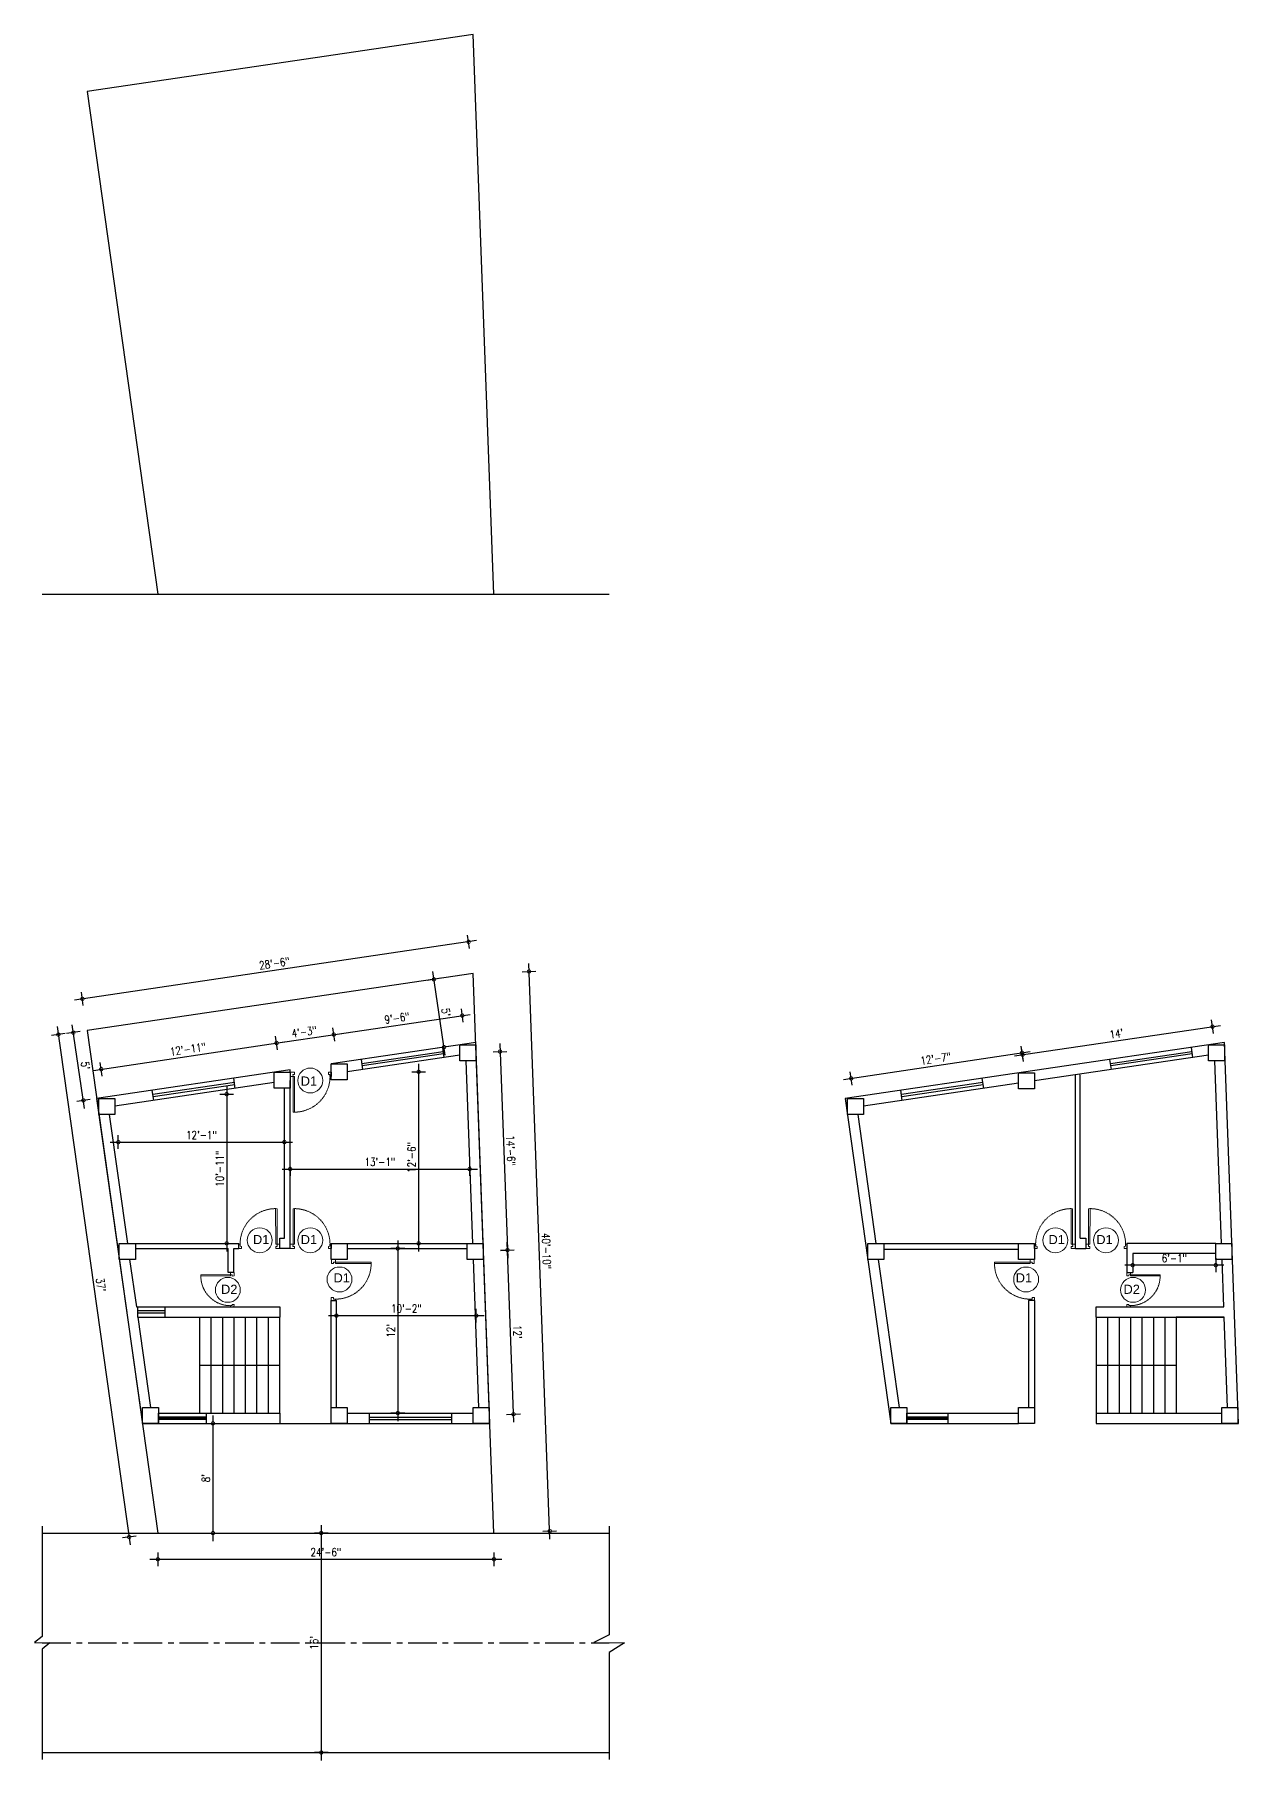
# Model space of a CAD drawing. Header units: inches. Extents: x -5142662 to -4941318, y -3361958 to -3160563.
# Drawn here: x -5016708 to -5015655, y -3262818 to -3261308 of the extents above; entities that cross this region are included whole.
import ezdxf

# ---------------------------------------------------------------- set-up
doc = ezdxf.new("R2010")
doc.units = ezdxf.units.IN
doc.header["$LTSCALE"] = 2
doc.header["$MEASUREMENT"] = 0
doc.header["$PDMODE"] = 34
doc.linetypes.add('CENTER', pattern=[2, 1.25, -0.25, 0.25, -0.25])
doc.linetypes.add('HIDDEN', pattern=[0.375, 0.25, -0.125])
doc.layers.get('0').update_dxf_attribs({"linetype": 'CONTINUOUS'})
doc.layers.get('DEFPOINTS').update_dxf_attribs({"color": 141, "linetype": 'CONTINUOUS'})
for name, color, linetype, lineweight in [('Annotate-Lite.w', 177, 'CONTINUOUS', 9), ('Door-Window.w', 4, 'CONTINUOUS', 15), ('Toilet', 7, 'CONTINUOUS', 25)]:
    doc.layers.add(name, color=color, linetype=linetype, lineweight=lineweight)
doc.styles.add('gaurav', font='arial.ttf')
doc.styles.add('ROMANS', font='Romans.shx', dxfattribs={"width": 0.8})
doc.dimstyles.new('8 SCALE', dxfattribs={"dimscale": 0, "dimtxt": 7, "dimasz": 6, "dimexe": 6, "dimexo": 2, "dimgap": 2, "dimtad": 1, "dimdec": 0, "dimzin": 0, "dimdsep": 46, "dimlunit": 4, "dimtxsty": 'ROMANS', "dimblk": 'DOTSMALL', "dimcen": 0, "dimdle": 7, "dimclrd": 8, "dimclre": 8, "dimclrt": 3, "dimadec": 0, "dimazin": 0, "dimtfac": 1, "dimtdec": 0, "dimtofl": 0, "dimtmove": 2, "dimatfit": 3, "dimfxl": 6, "dimfxlon": 1, "dimtolj": 1, "dimtzin": 0, "dimarcsym": 0})

# ---------------------------------------------------------------- blocks, each defined once
blk = doc.blocks.new('_DOTSMALL')
at = {"color": 0, "linetype": 'ByBlock', "const_width": 0.5}
blk.add_lwpolyline([(-0.0625, 0, 1), (0.0625, 0, 1)], format="xyb", close=True, dxfattribs=at)
blk = doc.blocks.new('*D761')
at = {"color": 8, "lineweight": -2, "ltscale": 0.5, "transparency": 16777216}
for p, q in [((-5016288.6, -3262522), (-5016294.4, -3262364.5)), ((-5016300.1, -3262371.8), (-5016288.1, -3262371.3)), ((-5016294.8, -3262515.3), (-5016282.8, -3262514.8))]:
    blk.add_line(p, q, dxfattribs=at)
at = {"layer": 'DEFPOINTS', "color": 0, "ltscale": 0.5, "transparency": 16777216}
for p in [(-5016322.3, -3262372.6), (-5016294.1, -3262371.5), (-5016317, -3262516.1)]:
    blk.add_point(p, dxfattribs=at)
at = {"color": 8, "lineweight": -2, "ltscale": 0.5, "transparency": 16777216, "xscale": 6, "yscale": 6, "zscale": 6}
for p, rotation in [((-5016294.1, -3262371.5), 92.11435361978204), ((-5016288.8, -3262515.1), 272.114353619782)]:
    blk.add_blockref('_DOTSMALL', p, dxfattribs=dict(at, rotation=rotation))
at = {"color": 3, "ltscale": 0.5, "transparency": 16777216, "insert": (-5016285.3, -3262443.1), "char_height": 7, "attachment_point": 5, "rotation": 272.1144, "style": 'ROMANS'}
blk.add_mtext("\\A1;12'", dxfattribs=at)
blk = doc.blocks.new('*D762')
at = {"color": 8, "lineweight": -2, "ltscale": 0.5, "transparency": 16777216}
for p, q in [((-5016306.6, -3262198.1), (-5016294.6, -3262197.6)), ((-5016300.9, -3262190.8), (-5016293.9, -3262378.5)), ((-5016300.1, -3262371.7), (-5016288.1, -3262371.3))]:
    blk.add_line(p, q, dxfattribs=at)
at = {"layer": 'DEFPOINTS', "color": 0, "ltscale": 0.5, "transparency": 16777216}
for p in [(-5016328.7, -3262198.9), (-5016322.3, -3262372.6), (-5016294.1, -3262371.5)]:
    blk.add_point(p, dxfattribs=at)
at = {"color": 8, "lineweight": -2, "ltscale": 0.5, "transparency": 16777216, "xscale": 6, "yscale": 6, "zscale": 6}
for p, rotation in [((-5016300.6, -3262197.8), 92.13950937191414), ((-5016294.1, -3262371.5), 272.1395093719141)]:
    blk.add_blockref('_DOTSMALL', p, dxfattribs=dict(at, rotation=rotation))
at = {"color": 3, "ltscale": 0.5, "transparency": 16777216, "insert": (-5016291.2, -3262284.4), "char_height": 7, "attachment_point": 5, "rotation": 272.1395, "style": 'ROMANS'}
blk.add_mtext('\\A1;14\'-6"', dxfattribs=at)
blk = doc.blocks.new('*D763')
at = {"color": 8, "lineweight": -2, "ltscale": 0.5, "transparency": 16777216}
for p, q in [((-5016495.2, -3262196.2), (-5016497, -3262184.4)), ((-5016656.3, -3262214.3), (-5016489.1, -3262189.3)), ((-5016648.5, -3262219.2), (-5016650.3, -3262207.3))]:
    blk.add_line(p, q, dxfattribs=at)
at = {"layer": 'DEFPOINTS', "color": 0, "ltscale": 0.5, "transparency": 16777216}
for p in [(-5016496.1, -3262190.3), (-5016491.2, -3262222.9), (-5016644.5, -3262245.8)]:
    blk.add_point(p, dxfattribs=at)
at = {"color": 8, "lineweight": -2, "ltscale": 0.5, "transparency": 16777216, "xscale": 6, "yscale": 6, "zscale": 6}
for p, rotation in [((-5016496.1, -3262190.3), 8.510423086332313), ((-5016649.4, -3262213.2), 188.5104230863323)]:
    blk.add_blockref('_DOTSMALL', p, dxfattribs=dict(at, rotation=rotation))
at = {"color": 3, "ltscale": 0.5, "transparency": 16777216, "insert": (-5016573.6, -3262195.7), "char_height": 7, "attachment_point": 5, "rotation": 8.5104, "style": 'ROMANS'}
blk.add_mtext('\\A1;12\'-11"', dxfattribs=at)
blk = doc.blocks.new('*D764')
at = {"color": 8, "lineweight": -2, "ltscale": 0.5, "transparency": 16777216}
for p, q in [((-5016390, -3262363.1), (-5016390, -3262521.1)), ((-5016384, -3262370.1), (-5016396, -3262370.1)), ((-5016384, -3262514.1), (-5016396, -3262514.1))]:
    blk.add_line(p, q, dxfattribs=at)
at = {"layer": 'DEFPOINTS', "color": 0, "ltscale": 0.5, "transparency": 16777216}
for p in [(-5016381.7, -3262370.1), (-5016390, -3262514.1), (-5016381.7, -3262514.1)]:
    blk.add_point(p, dxfattribs=at)
at = {"color": 8, "lineweight": -2, "ltscale": 0.5, "transparency": 16777216, "xscale": 6, "yscale": 6, "zscale": 6}
for p, rotation in [((-5016390, -3262370.1), 90), ((-5016390, -3262514.1), 270)]:
    blk.add_blockref('_DOTSMALL', p, dxfattribs=dict(at, rotation=rotation))
at = {"color": 3, "ltscale": 0.5, "transparency": 16777216, "insert": (-5016396.1, -3262442.1), "char_height": 7, "attachment_point": 5, "rotation": 90, "style": 'ROMANS'}
blk.add_mtext("\\A1;12'", dxfattribs=at)
blk = doc.blocks.new('*D765')
at = {"color": 8, "lineweight": -2, "ltscale": 0.5, "transparency": 16777216}
for p, q in [((-5016443.7, -3262434.8), (-5016443.7, -3262422.8)), ((-5016321.4, -3262434.8), (-5016321.4, -3262422.8)), ((-5016450.7, -3262428.8), (-5016314.4, -3262428.8))]:
    blk.add_line(p, q, dxfattribs=at)
at = {"layer": 'DEFPOINTS', "color": 0, "ltscale": 0.5, "transparency": 16777216}
for p in [(-5016321.4, -3262428.8), (-5016443.7, -3262444.3), (-5016321.4, -3262444.3)]:
    blk.add_point(p, dxfattribs=at)
at = {"color": 8, "lineweight": -2, "ltscale": 0.5, "transparency": 16777216, "xscale": 6, "yscale": 6, "zscale": 6, "rotation": 180}
blk.add_blockref('_DOTSMALL', (-5016443.7, -3262428.8), dxfattribs=at)
at = {"color": 8, "lineweight": -2, "ltscale": 0.5, "transparency": 16777216, "xscale": 6, "yscale": 6, "zscale": 6}
blk.add_blockref('_DOTSMALL', (-5016321.4, -3262428.8), dxfattribs=at)
at = {"color": 3, "ltscale": 0.5, "transparency": 16777216, "insert": (-5016382.5, -3262422.6), "char_height": 7, "attachment_point": 5, "style": 'ROMANS'}
blk.add_mtext('\\A1;10\'-2"', dxfattribs=at)
blk = doc.blocks.new('*D766')
at = {"color": 8, "lineweight": -2, "ltscale": 0.5, "transparency": 16777216}
for p, q in [((-5016539.7, -3262228), (-5016539.7, -3262372.6)), ((-5016545.7, -3262235), (-5016533.7, -3262235)), ((-5016545.7, -3262365.6), (-5016533.7, -3262365.6))]:
    blk.add_line(p, q, dxfattribs=at)
at = {"layer": 'DEFPOINTS', "color": 0, "ltscale": 0.5, "transparency": 16777216}
for p in [(-5016566, -3262235), (-5016566, -3262365.6), (-5016539.7, -3262365.6)]:
    blk.add_point(p, dxfattribs=at)
at = {"color": 8, "lineweight": -2, "ltscale": 0.5, "transparency": 16777216, "xscale": 6, "yscale": 6, "zscale": 6}
for p, rotation in [((-5016539.7, -3262235), 90), ((-5016539.7, -3262365.6), 270)]:
    blk.add_blockref('_DOTSMALL', p, dxfattribs=dict(at, rotation=rotation))
at = {"color": 3, "ltscale": 0.5, "transparency": 16777216, "insert": (-5016545.8, -3262300.3), "char_height": 7, "attachment_point": 5, "rotation": 90, "style": 'ROMANS'}
blk.add_mtext('\\A1;10\'-11"', dxfattribs=at)
blk = doc.blocks.new('*D767')
at = {"color": 8, "lineweight": -2, "ltscale": 0.5, "transparency": 16777216}
for p, q in [((-5016634.5, -3262283), (-5016634.5, -3262271)), ((-5016489.2, -3262283), (-5016489.2, -3262271)), ((-5016641.5, -3262277), (-5016482.2, -3262277))]:
    blk.add_line(p, q, dxfattribs=at)
at = {"layer": 'DEFPOINTS', "color": 0, "ltscale": 0.5, "transparency": 16777216}
for p in [(-5016489.2, -3262277), (-5016634.5, -3262309.2), (-5016489.2, -3262309.2)]:
    blk.add_point(p, dxfattribs=at)
at = {"color": 8, "lineweight": -2, "ltscale": 0.5, "transparency": 16777216, "xscale": 6, "yscale": 6, "zscale": 6, "rotation": 180}
blk.add_blockref('_DOTSMALL', (-5016634.5, -3262277), dxfattribs=at)
at = {"color": 8, "lineweight": -2, "ltscale": 0.5, "transparency": 16777216, "xscale": 6, "yscale": 6, "zscale": 6}
blk.add_blockref('_DOTSMALL', (-5016489.2, -3262277), dxfattribs=at)
at = {"color": 3, "ltscale": 0.5, "transparency": 16777216, "insert": (-5016561.8, -3262270.8), "char_height": 7, "attachment_point": 5, "style": 'ROMANS'}
blk.add_mtext('\\A1;12\'-1"', dxfattribs=at)
blk = doc.blocks.new('*D768')
at = {"color": 8, "lineweight": -2, "ltscale": 0.5, "transparency": 16777216}
for p, q in [((-5016491.2, -3262300.6), (-5016320.2, -3262300.6)), ((-5016484.2, -3262298.6), (-5016484.2, -3262306.6)), ((-5016327.2, -3262294.6), (-5016327.2, -3262306.6))]:
    blk.add_line(p, q, dxfattribs=at)
at = {"layer": 'DEFPOINTS', "color": 0, "ltscale": 0.5, "transparency": 16777216}
for p in [(-5016327.2, -3262285.7), (-5016484.2, -3262296.6), (-5016327.2, -3262300.6)]:
    blk.add_point(p, dxfattribs=at)
at = {"color": 8, "lineweight": -2, "ltscale": 0.5, "transparency": 16777216, "xscale": 6, "yscale": 6, "zscale": 6, "rotation": 180}
blk.add_blockref('_DOTSMALL', (-5016484.2, -3262300.6), dxfattribs=at)
at = {"color": 8, "lineweight": -2, "ltscale": 0.5, "transparency": 16777216, "xscale": 6, "yscale": 6, "zscale": 6}
blk.add_blockref('_DOTSMALL', (-5016327.2, -3262300.6), dxfattribs=at)
at = {"color": 3, "ltscale": 0.5, "transparency": 16777216, "insert": (-5016405.7, -3262294.4), "char_height": 7, "attachment_point": 5, "style": 'ROMANS'}
blk.add_mtext('\\A1;13\'-1"', dxfattribs=at)
blk = doc.blocks.new('*D769')
at = {"color": 8, "lineweight": -2, "ltscale": 0.5, "transparency": 16777216}
for p, q in [((-5016371.8, -3262208.5), (-5016371.8, -3262372.6)), ((-5016377.8, -3262215.5), (-5016365.8, -3262215.5)), ((-5016377.8, -3262365.6), (-5016365.8, -3262365.6))]:
    blk.add_line(p, q, dxfattribs=at)
at = {"layer": 'DEFPOINTS', "color": 0, "ltscale": 0.5, "transparency": 16777216}
for p in [(-5016434.2, -3262215.5), (-5016434.2, -3262365.6), (-5016371.8, -3262365.6)]:
    blk.add_point(p, dxfattribs=at)
at = {"color": 8, "lineweight": -2, "ltscale": 0.5, "transparency": 16777216, "xscale": 6, "yscale": 6, "zscale": 6}
for p, rotation in [((-5016371.8, -3262215.5), 90), ((-5016371.8, -3262365.6), 270)]:
    blk.add_blockref('_DOTSMALL', p, dxfattribs=dict(at, rotation=rotation))
at = {"color": 3, "ltscale": 0.5, "transparency": 16777216, "insert": (-5016377.9, -3262290.5), "char_height": 7, "attachment_point": 5, "rotation": 90, "style": 'ROMANS'}
blk.add_mtext('\\A1;12\'-6"', dxfattribs=at)
blk = doc.blocks.new('3-0')
at = {"ltscale": 3}
for p, q in [((11063, 10097.7), (11066, 10099.9)), ((11063, 10097.7), (11064.5, 10095.7)), ((11066, 10096.8), (11064.5, 10095.7)), ((11065.3, 10097.8), (11066.7, 10098.9)), ((11066, 10096.8), (11065.3, 10097.8)), ((11066, 10099.9), (11066.7, 10098.9)), ((11085.5, 10074.1), (11110.3, 10093)), ((11086.2, 10073.2), (11111, 10092)), ((11111, 10092), (11110.3, 10093)), ((11084, 10073), (11082.6, 10071.9)), ((11082.6, 10071.9), (11084.8, 10069)), ((11084, 10073), (11084.8, 10072)), ((11084.8, 10072), (11086.2, 10073.2)), ((11084.8, 10069), (11087.7, 10071.2)), ((11086.2, 10073.2), (11085.5, 10074.1)), ((11087.7, 10071.2), (11086.2, 10073.2))]:
    blk.add_line(p, q, dxfattribs=at)
at = {"layer": 'Door-Window.w', "color": 9, "linetype": 'HIDDEN', "lineweight": 18}
blk.add_arc((11085.5, 10074.1), 31.2, 37.1906, 127.1465, dxfattribs=at)
blk = doc.blocks.new('*D770')
at = {"color": 8, "lineweight": -2, "ltscale": 0.5, "transparency": 16777216}
for p, q in [((-5016502.9, -3262191.3), (-5016439.1, -3262181.9)), ((-5016495.1, -3262196.2), (-5016496.9, -3262184.4)), ((-5016445.1, -3262188.8), (-5016446.9, -3262177))]:
    blk.add_line(p, q, dxfattribs=at)
at = {"layer": 'DEFPOINTS', "color": 0, "ltscale": 0.5, "transparency": 16777216}
for p in [(-5016446, -3262182.9), (-5016491.2, -3262222.9), (-5016441.2, -3262215.5)]:
    blk.add_point(p, dxfattribs=at)
at = {"color": 8, "lineweight": -2, "ltscale": 0.5, "transparency": 16777216, "xscale": 6, "yscale": 6, "zscale": 6}
for p, rotation in [((-5016446, -3262182.9), 8.403880656317366), ((-5016496, -3262190.3), 188.4038806563174)]:
    blk.add_blockref('_DOTSMALL', p, dxfattribs=dict(at, rotation=rotation))
at = {"color": 3, "ltscale": 0.5, "transparency": 16777216, "insert": (-5016471.9, -3262180.5), "char_height": 7, "attachment_point": 5, "rotation": 8.4039, "style": 'ROMANS'}
blk.add_mtext('\\A1;4\'-3"', dxfattribs=at)
blk = doc.blocks.new('*D771')
at = {"color": 8, "lineweight": -2, "ltscale": 0.5, "transparency": 16777216}
for p, q in [((-5016452.9, -3262183.9), (-5016326.6, -3262165.3)), ((-5016332.7, -3262172.2), (-5016334.4, -3262160.4)), ((-5016445.1, -3262188.8), (-5016446.9, -3262177))]:
    blk.add_line(p, q, dxfattribs=at)
at = {"layer": 'DEFPOINTS', "color": 0, "ltscale": 0.5, "transparency": 16777216}
for p in [(-5016333.6, -3262166.3), (-5016328.7, -3262198.9), (-5016441.2, -3262215.5)]:
    blk.add_point(p, dxfattribs=at)
at = {"color": 8, "lineweight": -2, "ltscale": 0.5, "transparency": 16777216, "xscale": 6, "yscale": 6, "zscale": 6}
for p, rotation in [((-5016333.6, -3262166.3), 8.403880655924468), ((-5016446, -3262182.9), 188.4038806559245)]:
    blk.add_blockref('_DOTSMALL', p, dxfattribs=dict(at, rotation=rotation))
at = {"color": 3, "ltscale": 0.5, "transparency": 16777216, "insert": (-5016390.7, -3262168.5), "char_height": 7, "attachment_point": 5, "rotation": 8.4039, "style": 'ROMANS'}
blk.add_mtext('\\A1;9\'-6"', dxfattribs=at)
blk = doc.blocks.new('*D772')
at = {"color": 8, "lineweight": -2, "ltscale": 0.5, "transparency": 16777216}
for p, q in [((-5016667.8, -3262180.3), (-5016679.7, -3262182.1)), ((-5016664, -3262247.5), (-5016674.8, -3262174.3)), ((-5016659.1, -3262239.7), (-5016670.9, -3262241.4))]:
    blk.add_line(p, q, dxfattribs=at)
at = {"layer": 'DEFPOINTS', "color": 0, "ltscale": 0.5, "transparency": 16777216}
for p in [(-5016542.3, -3262161.8), (-5016673.8, -3262181.2), (-5016533.5, -3262221.1)]:
    blk.add_point(p, dxfattribs=at)
at = {"color": 8, "lineweight": -2, "ltscale": 0.5, "transparency": 16777216, "xscale": 6, "yscale": 6, "zscale": 6}
for p, rotation in [((-5016673.8, -3262181.2), 98.40388065627104), ((-5016665, -3262240.5), 278.403880656271)]:
    blk.add_blockref('_DOTSMALL', p, dxfattribs=dict(at, rotation=rotation))
at = {"color": 3, "ltscale": 0.5, "transparency": 16777216, "insert": (-5016663.3, -3262210), "char_height": 7, "attachment_point": 5, "rotation": 278.4039, "style": 'ROMANS'}
blk.add_mtext("\\A1;5'", dxfattribs=at)
blk = doc.blocks.new('*D773')
at = {"color": 8, "lineweight": -2, "ltscale": 0.5, "transparency": 16777216}
for p, q in [((-5016352.4, -3262133.7), (-5016364.3, -3262135.5)), ((-5016348.6, -3262200.9), (-5016359.4, -3262127.7)), ((-5016343.7, -3262193.1), (-5016355.5, -3262194.8))]:
    blk.add_line(p, q, dxfattribs=at)
at = {"layer": 'DEFPOINTS', "color": 0, "ltscale": 0.5, "transparency": 16777216}
for p in [(-5016358.4, -3262134.6), (-5016344.5, -3262132.5), (-5016335.7, -3262191.9)]:
    blk.add_point(p, dxfattribs=at)
at = {"color": 8, "lineweight": -2, "ltscale": 0.5, "transparency": 16777216, "xscale": 6, "yscale": 6, "zscale": 6}
for p, rotation in [((-5016358.4, -3262134.6), 98.40388065552118), ((-5016349.6, -3262193.9), 278.4038806555212)]:
    blk.add_blockref('_DOTSMALL', p, dxfattribs=dict(at, rotation=rotation))
at = {"color": 3, "ltscale": 0.5, "transparency": 16777216, "insert": (-5016347.9, -3262163.4), "char_height": 7, "attachment_point": 5, "rotation": 278.4039, "style": 'ROMANS'}
blk.add_mtext("\\A1;5'", dxfattribs=at)
blk = doc.blocks.new('*D774')
at = {"color": 8, "lineweight": -2, "ltscale": 0.5, "transparency": 16777216}
for p, q in [((-5016551.7, -3262516.1), (-5016551.7, -3262626.1)), ((-5016555.4, -3262523.1), (-5016545.7, -3262523.1)), ((-5016557.7, -3262619.1), (-5016545.7, -3262619.1))]:
    blk.add_line(p, q, dxfattribs=at)
at = {"layer": 'DEFPOINTS', "color": 0, "ltscale": 0.5, "transparency": 16777216}
for p in [(-5016557.4, -3262523.1), (-5016563.4, -3262619.1), (-5016551.7, -3262619.1)]:
    blk.add_point(p, dxfattribs=at)
at = {"color": 8, "lineweight": -2, "ltscale": 0.5, "transparency": 16777216, "xscale": 6, "yscale": 6, "zscale": 6}
for p, rotation in [((-5016551.7, -3262523.1), 90), ((-5016551.7, -3262619.1), 270)]:
    blk.add_blockref('_DOTSMALL', p, dxfattribs=dict(at, rotation=rotation))
at = {"color": 3, "ltscale": 0.5, "transparency": 16777216, "insert": (-5016557.9, -3262571.1), "char_height": 7, "attachment_point": 5, "rotation": 90, "style": 'ROMANS'}
blk.add_mtext("\\A1;8'", dxfattribs=at)
blk = doc.blocks.new('*D775')
at = {"color": 8, "lineweight": -2, "ltscale": 0.5, "transparency": 16777216}
for p, q in [((-5016451, -3262619.1), (-5016463, -3262619.1)), ((-5016457, -3262612.1), (-5016457, -3262818.1)), ((-5016451, -3262811.1), (-5016463, -3262811.1))]:
    blk.add_line(p, q, dxfattribs=at)
at = {"layer": 'DEFPOINTS', "color": 0, "ltscale": 0.5, "transparency": 16777216}
for p in [(-5016305.9, -3262619.1), (-5016457, -3262811.1), (-5016305.9, -3262811.1)]:
    blk.add_point(p, dxfattribs=at)
at = {"color": 8, "lineweight": -2, "ltscale": 0.5, "transparency": 16777216, "xscale": 6, "yscale": 6, "zscale": 6}
for p, rotation in [((-5016457, -3262619.1), 90), ((-5016457, -3262811.1), 270)]:
    blk.add_blockref('_DOTSMALL', p, dxfattribs=dict(at, rotation=rotation))
at = {"color": 3, "ltscale": 0.5, "transparency": 16777216, "insert": (-5016463.2, -3262715.1), "char_height": 7, "attachment_point": 5, "rotation": 90, "style": 'ROMANS'}
blk.add_mtext("\\A1;16'", dxfattribs=at)
blk = doc.blocks.new('*D777')
at = {"color": 8, "lineweight": -2, "ltscale": 0.5, "transparency": 16777216}
for p, q in [((-5016681, -3262182.1), (-5016692.8, -3262183.8)), ((-5016687.9, -3262176), (-5016624, -3262629.5)), ((-5016619, -3262621.8), (-5016630.9, -3262623.4))]:
    blk.add_line(p, q, dxfattribs=at)
at = {"layer": 'DEFPOINTS', "color": 0, "ltscale": 0.5, "transparency": 16777216}
for p in [(-5016661.8, -3262179.4), (-5016599.9, -3262619.1), (-5016625, -3262622.6)]:
    blk.add_point(p, dxfattribs=at)
at = {"color": 8, "lineweight": -2, "ltscale": 0.5, "transparency": 16777216, "xscale": 6, "yscale": 6, "zscale": 6}
for p, rotation in [((-5016686.9, -3262182.9), 98.01894551891075), ((-5016625, -3262622.6), 278.0189455189108)]:
    blk.add_blockref('_DOTSMALL', p, dxfattribs=dict(at, rotation=rotation))
at = {"color": 3, "ltscale": 0.5, "transparency": 16777216, "insert": (-5016649.8, -3262401.9), "char_height": 7, "attachment_point": 5, "rotation": 278.0189, "style": 'ROMANS'}
blk.add_mtext("\\A1;37'", dxfattribs=at)
blk = doc.blocks.new('*D778')
at = {"color": 8, "lineweight": -2, "ltscale": 0.5, "transparency": 16777216}
for p, q in [((-5016256.9, -3262624.3), (-5016275.5, -3262120.7)), ((-5016281.2, -3262127.9), (-5016269.2, -3262127.5)), ((-5016263.1, -3262617.5), (-5016251.1, -3262617))]:
    blk.add_line(p, q, dxfattribs=at)
at = {"layer": 'DEFPOINTS', "color": 0, "ltscale": 0.5, "transparency": 16777216}
for p in [(-5016324, -3262129.5), (-5016275.2, -3262127.7), (-5016305.9, -3262619.1)]:
    blk.add_point(p, dxfattribs=at)
at = {"color": 8, "lineweight": -2, "ltscale": 0.5, "transparency": 16777216, "xscale": 6, "yscale": 6, "zscale": 6}
for p, rotation in [((-5016275.2, -3262127.7), 92.11435361988238), ((-5016257.1, -3262617.3), 272.1143536198824)]:
    blk.add_blockref('_DOTSMALL', p, dxfattribs=dict(at, rotation=rotation))
at = {"color": 3, "ltscale": 0.5, "transparency": 16777216, "insert": (-5016260, -3262372.3), "char_height": 7, "attachment_point": 5, "rotation": 272.1144, "style": 'ROMANS'}
blk.add_mtext('\\A1;40\'-10"', dxfattribs=at)
blk = doc.blocks.new('*D779')
at = {"color": 8, "lineweight": -2, "ltscale": 0.5, "transparency": 16777216}
for p, q in [((-5016321.1, -3262100.7), (-5016672.9, -3262152.7)), ((-5016327.2, -3262107.7), (-5016329, -3262095.8)), ((-5016665.1, -3262157.6), (-5016666.8, -3262145.7))]:
    blk.add_line(p, q, dxfattribs=at)
at = {"layer": 'DEFPOINTS', "color": 0, "ltscale": 0.5, "transparency": 16777216}
for p in [(-5016324, -3262129.5), (-5016665.9, -3262151.7), (-5016661.8, -3262179.4)]:
    blk.add_point(p, dxfattribs=at)
at = {"color": 8, "lineweight": -2, "ltscale": 0.5, "transparency": 16777216, "xscale": 6, "yscale": 6, "zscale": 6}
for p, rotation in [((-5016328.1, -3262101.8), 8.403880655819602), ((-5016665.9, -3262151.7), 188.4038806558196)]:
    blk.add_blockref('_DOTSMALL', p, dxfattribs=dict(at, rotation=rotation))
at = {"color": 3, "ltscale": 0.5, "transparency": 16777216, "insert": (-5016497.9, -3262120.6), "char_height": 7, "attachment_point": 5, "rotation": 8.4039, "style": 'ROMANS'}
blk.add_mtext('\\A1;28\'-6"', dxfattribs=at)
blk = doc.blocks.new('*D780')
at = {"color": 8, "lineweight": -2, "ltscale": 0.5, "transparency": 16777216}
for p, q in [((-5016599.9, -3262636), (-5016599.9, -3262648)), ((-5016305.9, -3262636), (-5016305.9, -3262648)), ((-5016606.9, -3262642), (-5016298.9, -3262642))]:
    blk.add_line(p, q, dxfattribs=at)
at = {"layer": 'DEFPOINTS', "color": 0, "ltscale": 0.5, "transparency": 16777216}
for p in [(-5016599.9, -3262619.1), (-5016305.9, -3262619.1), (-5016305.9, -3262642)]:
    blk.add_point(p, dxfattribs=at)
at = {"color": 8, "lineweight": -2, "ltscale": 0.5, "transparency": 16777216, "xscale": 6, "yscale": 6, "zscale": 6, "rotation": 180}
blk.add_blockref('_DOTSMALL', (-5016599.9, -3262642), dxfattribs=at)
at = {"color": 8, "lineweight": -2, "ltscale": 0.5, "transparency": 16777216, "xscale": 6, "yscale": 6, "zscale": 6}
blk.add_blockref('_DOTSMALL', (-5016305.9, -3262642), dxfattribs=at)
at = {"color": 3, "ltscale": 0.5, "transparency": 16777216, "insert": (-5016452.9, -3262635.8), "char_height": 7, "attachment_point": 5, "style": 'ROMANS'}
blk.add_mtext('\\A1;24\'-6"', dxfattribs=at)
blk = doc.blocks.new('*D972')
at = {"color": 8, "lineweight": -2, "ltscale": 0.5, "transparency": 16777216}
for p, q in [((-5015850.5, -3262201.6), (-5015670.4, -3262175)), ((-5015676.5, -3262181.9), (-5015678.2, -3262170.1)), ((-5015842.7, -3262206.5), (-5015844.5, -3262194.6))]:
    blk.add_line(p, q, dxfattribs=at)
at = {"layer": 'DEFPOINTS', "color": 0, "ltscale": 0.5, "transparency": 16777216}
for p in [(-5015677.4, -3262176), (-5015674, -3262198.9), (-5015840.2, -3262223.4)]:
    blk.add_point(p, dxfattribs=at)
at = {"color": 8, "lineweight": -2, "ltscale": 0.5, "transparency": 16777216, "xscale": 6, "yscale": 6, "zscale": 6}
for p, rotation in [((-5015677.4, -3262176), 8.403880655886057), ((-5015843.6, -3262200.6), 188.4038806558861)]:
    blk.add_blockref('_DOTSMALL', p, dxfattribs=dict(at, rotation=rotation))
at = {"color": 3, "ltscale": 0.5, "transparency": 16777216, "insert": (-5015761.4, -3262182.2), "char_height": 7, "attachment_point": 5, "rotation": 8.4039, "style": 'ROMANS'}
blk.add_mtext("\\A1;14'", dxfattribs=at)
blk = doc.blocks.new('*D973')
at = {"color": 8, "lineweight": -2, "ltscale": 0.5, "transparency": 16777216}
for p, q in [((-5015837, -3262197.9), (-5016000.3, -3262222.4)), ((-5015843, -3262204.9), (-5015844.8, -3262193)), ((-5015992.5, -3262227.2), (-5015994.3, -3262215.4))]:
    blk.add_line(p, q, dxfattribs=at)
at = {"layer": 'DEFPOINTS', "color": 0, "ltscale": 0.5, "transparency": 16777216}
for p in [(-5015993.4, -3262221.3), (-5015840.2, -3262223.4), (-5015989.7, -3262245.8)]:
    blk.add_point(p, dxfattribs=at)
at = {"color": 8, "lineweight": -2, "ltscale": 0.5, "transparency": 16777216, "xscale": 6, "yscale": 6, "zscale": 6}
for p, rotation in [((-5015843.9, -3262198.9), 8.513125626503175), ((-5015993.4, -3262221.3), 188.5131256265032)]:
    blk.add_blockref('_DOTSMALL', p, dxfattribs=dict(at, rotation=rotation))
at = {"color": 3, "ltscale": 0.5, "transparency": 16777216, "insert": (-5015919.5, -3262204), "char_height": 7, "attachment_point": 5, "rotation": 8.5131, "style": 'ROMANS'}
blk.add_mtext('\\A1;12\'-7"', dxfattribs=at)
blk = doc.blocks.new('*D1101')
at = {"color": 8, "lineweight": -2, "ltscale": 0.5, "transparency": 16777216}
for p, q in [((-5015747.2, -3262378.7), (-5015747.2, -3262390.7)), ((-5015674.5, -3262378.7), (-5015674.5, -3262390.7)), ((-5015667.5, -3262384.7), (-5015754.2, -3262384.7))]:
    blk.add_line(p, q, dxfattribs=at)
at = {"layer": 'DEFPOINTS', "color": 0, "ltscale": 0.5, "transparency": 16777216}
for p in [(-5015747.2, -3262374.6), (-5015674.5, -3262374.6), (-5015747.2, -3262384.7)]:
    blk.add_point(p, dxfattribs=at)
at = {"color": 8, "lineweight": -2, "ltscale": 0.5, "transparency": 16777216, "xscale": 6, "yscale": 6, "zscale": 6, "rotation": 180}
blk.add_blockref('_DOTSMALL', (-5015747.2, -3262384.7), dxfattribs=at)
at = {"color": 8, "lineweight": -2, "ltscale": 0.5, "transparency": 16777216, "xscale": 6, "yscale": 6, "zscale": 6}
blk.add_blockref('_DOTSMALL', (-5015674.5, -3262384.7), dxfattribs=at)
at = {"color": 3, "ltscale": 0.5, "transparency": 16777216, "insert": (-5015710.8, -3262378.6), "char_height": 7, "attachment_point": 5, "style": 'ROMANS'}
blk.add_mtext('\\A1;6\'-1"', dxfattribs=at)

msp = doc.modelspace()

# ---------------------------------------------------------------- linework, layer by layer
at = {"ltscale": 0.5}
for p, q in [((-5016324, -3261307.9), (-5016661.8, -3261357.8)), ((-5016305.9, -3261797.5), (-5016324, -3261307.9)), ((-5016661.8, -3261357.8), (-5016599.9, -3261797.5)), ((-5016701, -3261797.5), (-5016205.1, -3261797.5)), ((-5016324, -3262129.5), (-5016661.8, -3262179.4)), ((-5016305.9, -3262619.1), (-5016324, -3262129.5)), ((-5016661.8, -3262179.4), (-5016599.9, -3262619.1)), ((-5016421.4, -3262208.1), (-5016350.2, -3262197.6)), ((-5016421.1, -3262210.1), (-5016349.9, -3262199.5)), ((-5016349.4, -3262203), (-5016350.7, -3262194.1)), ((-5015667, -3262189.8), (-5015998.7, -3262238.8)), ((-5015766.6, -3262208.1), (-5015695.4, -3262197.6)), ((-5015766.3, -3262210.1), (-5015695.1, -3262199.5)), ((-5015694.6, -3262203), (-5015695.9, -3262194.1)), ((-5015654.7, -3262523.1), (-5015667, -3262189.8)), ((-5016484.2, -3262215.9), (-5016484.2, -3262213.8)), ((-5016335.7, -3262201), (-5016434.2, -3262215.5)), ((-5016420.6, -3262213.5), (-5016421.9, -3262204.6)), ((-5016324.3, -3262365.6), (-5016330.2, -3262205.9)), ((-5015681, -3262201), (-5015833.2, -3262223.5)), ((-5015765.8, -3262213.5), (-5015767.1, -3262204.6)), ((-5015669.5, -3262365.6), (-5015675.4, -3262205.9)), ((-5016498.2, -3262225), (-5016637.5, -3262245.6)), ((-5016604.3, -3262235.1), (-5016533, -3262224.6)), ((-5016604, -3262237.1), (-5016532.7, -3262226.6)), ((-5016532.2, -3262230), (-5016533.5, -3262221.1)), ((-5016484.2, -3262370.1), (-5016484.2, -3262223.1)), ((-5015847.2, -3262225.5), (-5015982.7, -3262245.6)), ((-5015949.5, -3262235.1), (-5015878.3, -3262224.6)), ((-5015949.2, -3262237.1), (-5015878, -3262226.6)), ((-5015877.5, -3262230), (-5015878.8, -3262221.1)), ((-5015797.2, -3262361.1), (-5015797.2, -3262218.2)), ((-5015793.2, -3262361.1), (-5015793.2, -3262218.2)), ((-5016603.5, -3262240.5), (-5016604.8, -3262231.6)), ((-5016489.2, -3262361.1), (-5016489.2, -3262229.9)), ((-5015998.7, -3262238.8), (-5015958.7, -3262523.1)), ((-5015948.7, -3262240.5), (-5015950, -3262231.6)), ((-5016642.4, -3262252.8), (-5016626.5, -3262365.6)), ((-5015987.6, -3262252.8), (-5015971.8, -3262365.6)), ((-5016619.6, -3262365.6), (-5016529.2, -3262365.6)), ((-5016529.2, -3262370.1), (-5016529.2, -3262365.6)), ((-5016493.2, -3262361.1), (-5016489.2, -3262361.1)), ((-5016493.2, -3262370.1), (-5016493.2, -3262361.1)), ((-5016484.2, -3262370.1), (-5016484.2, -3262361.1)), ((-5016448.2, -3262365.6), (-5016324.3, -3262365.6)), ((-5016448.2, -3262370.1), (-5016448.2, -3262365.6)), ((-5015964.9, -3262365.6), (-5015833.2, -3262365.6)), ((-5015797.2, -3262370.1), (-5015797.2, -3262361.1)), ((-5015793.2, -3262361.1), (-5015788.2, -3262361.1)), ((-5015788.2, -3262361.1), (-5015788.2, -3262370.1)), ((-5015674.5, -3262365.6), (-5015752.2, -3262365.6)), ((-5015752.2, -3262365.6), (-5015752.2, -3262391.1)), ((-5016624.6, -3262379.6), (-5016618.7, -3262421.1)), ((-5016619.6, -3262370.1), (-5016538.3, -3262370.1)), ((-5016538.3, -3262391.1), (-5016538.3, -3262370.1)), ((-5016533.3, -3262370.1), (-5016529.2, -3262370.1)), ((-5016533.3, -3262391.1), (-5016533.3, -3262370.1)), ((-5016484.2, -3262370.1), (-5016493.2, -3262370.1)), ((-5016434.2, -3262370.1), (-5016329.3, -3262370.1)), ((-5016319, -3262509.1), (-5016323.7, -3262379.6)), ((-5015969.8, -3262379.6), (-5015951.5, -3262509.1)), ((-5015964.9, -3262370.6), (-5015847.2, -3262370.6)), ((-5015797.2, -3262370.1), (-5015788.2, -3262370.1)), ((-5015747.2, -3262374.6), (-5015747.2, -3262391.1)), ((-5015674.5, -3262374.6), (-5015747.2, -3262374.6)), ((-5015667.4, -3262421.1), (-5015669, -3262379.6)), ((-5016533.3, -3262391.1), (-5016538.3, -3262391.1)), ((-5015752.2, -3262391.1), (-5015747.2, -3262391.1)), ((-5016618.7, -3262421.1), (-5016493.2, -3262421.1)), ((-5016617.4, -3262430.1), (-5016617.4, -3262421.1)), ((-5016593.4, -3262424.6), (-5016617.4, -3262424.6)), ((-5016593.4, -3262430.1), (-5016593.4, -3262421.1)), ((-5016493.2, -3262421.1), (-5016493.2, -3262430.1)), ((-5016448.2, -3262514.1), (-5016448.2, -3262415.6)), ((-5016448.2, -3262415.6), (-5016443.7, -3262415.6)), ((-5016443.7, -3262509.1), (-5016443.7, -3262415.6)), ((-5015838.2, -3262415.6), (-5015838.2, -3262509.1)), ((-5015833.2, -3262415.6), (-5015838.2, -3262415.6)), ((-5015833.2, -3262415.6), (-5015833.2, -3262509.1)), ((-5015779.1, -3262421.1), (-5015667.4, -3262421.1)), ((-5015779.1, -3262430.1), (-5015779.1, -3262421.1)), ((-5016593.4, -3262426.6), (-5016617.4, -3262426.6)), ((-5016617.4, -3262430.1), (-5016606.3, -3262509.1)), ((-5016617.4, -3262430.1), (-5016493.2, -3262430.1)), ((-5016563.2, -3262472.1), (-5016563.2, -3262430.1)), ((-5016553.2, -3262472.1), (-5016553.2, -3262430.1)), ((-5016543.2, -3262472.1), (-5016543.2, -3262430.1)), ((-5016533.2, -3262472.1), (-5016533.2, -3262430.1)), ((-5016523.2, -3262472.1), (-5016523.2, -3262430.1)), ((-5016513.2, -3262472.1), (-5016513.2, -3262430.1)), ((-5016503.2, -3262472.1), (-5016503.2, -3262430.1)), ((-5016493.2, -3262472.1), (-5016493.2, -3262430.1)), ((-5015779.1, -3262430.1), (-5015667.1, -3262430.1)), ((-5015779.1, -3262430.1), (-5015779.1, -3262472.1)), ((-5015769.1, -3262430.1), (-5015769.1, -3262472.1)), ((-5015759.1, -3262430.1), (-5015759.1, -3262472.1)), ((-5015749.1, -3262430.1), (-5015749.1, -3262472.1)), ((-5015739.1, -3262430.1), (-5015739.1, -3262472.1)), ((-5015729.1, -3262430.1), (-5015729.1, -3262472.1)), ((-5015719.1, -3262430.1), (-5015719.1, -3262472.1)), ((-5015667.1, -3262430.1), (-5015709.1, -3262430.1)), ((-5015709.1, -3262430.1), (-5015709.1, -3262472.1)), ((-5015664.2, -3262509.1), (-5015667.1, -3262430.1)), ((-5016563.2, -3262514.1), (-5016563.2, -3262472.1)), ((-5016563.2, -3262472.1), (-5016493.2, -3262472.1)), ((-5016553.2, -3262514.1), (-5016553.2, -3262472.1)), ((-5016543.2, -3262514.1), (-5016543.2, -3262472.1)), ((-5016533.2, -3262514.1), (-5016533.2, -3262472.1)), ((-5016523.2, -3262514.1), (-5016523.2, -3262472.1)), ((-5016513.2, -3262514.1), (-5016513.2, -3262472.1)), ((-5016503.2, -3262514.1), (-5016503.2, -3262472.1)), ((-5016493.2, -3262514.1), (-5016493.2, -3262472.1)), ((-5015779.1, -3262472.1), (-5015709.1, -3262472.1)), ((-5015779.1, -3262472.1), (-5015779.1, -3262514.1)), ((-5015769.1, -3262472.1), (-5015769.1, -3262514.1)), ((-5015759.1, -3262472.1), (-5015759.1, -3262514.1)), ((-5015749.1, -3262472.1), (-5015749.1, -3262514.1)), ((-5015739.1, -3262472.1), (-5015739.1, -3262514.1)), ((-5015729.1, -3262472.1), (-5015729.1, -3262514.1)), ((-5015719.1, -3262472.1), (-5015719.1, -3262514.1)), ((-5015709.1, -3262472.1), (-5015709.1, -3262514.1)), ((-5016599.4, -3262514.1), (-5016493.2, -3262514.1)), ((-5016599.4, -3262523.1), (-5016599.4, -3262514.1)), ((-5016557.4, -3262523.1), (-5016557.4, -3262514.1)), ((-5016493.2, -3262514.1), (-5016493.2, -3262523.1)), ((-5016434.2, -3262514.1), (-5016324, -3262514.1)), ((-5016414.8, -3262523.1), (-5016414.8, -3262514.1)), ((-5016342.8, -3262523.1), (-5016342.8, -3262514.1)), ((-5015944.7, -3262514.1), (-5015847.2, -3262514.1)), ((-5015944.7, -3262523.1), (-5015944.7, -3262514.1)), ((-5015908.7, -3262523.1), (-5015908.7, -3262514.1)), ((-5015779.1, -3262514.1), (-5015669.2, -3262514.1)), ((-5015779.1, -3262514.1), (-5015779.1, -3262523.1)), ((-5016613.4, -3262523.1), (-5016309.4, -3262523.1)), ((-5016557.4, -3262517.6), (-5016599.4, -3262517.6)), ((-5016557.4, -3262518.6), (-5016599.4, -3262518.6)), ((-5016557.4, -3262519.6), (-5016599.4, -3262519.6)), ((-5016414.8, -3262517.6), (-5016342.8, -3262517.6)), ((-5016414.8, -3262519.6), (-5016342.8, -3262519.6)), ((-5015958.7, -3262523.1), (-5015847.2, -3262523.1)), ((-5015908.7, -3262517.6), (-5015944.7, -3262517.6)), ((-5015908.7, -3262518.6), (-5015944.7, -3262518.6)), ((-5015908.7, -3262519.6), (-5015944.7, -3262519.6)), ((-5015779.1, -3262523.1), (-5015654.7, -3262523.1)), ((-5016701, -3262619.1), (-5016205.1, -3262619.1)), ((-5016599.9, -3262619.1), (-5016305.9, -3262619.1)), ((-5016701, -3262811.1), (-5016205.1, -3262811.1))]:
    msp.add_line(p, q, dxfattribs=at)
for points in [[(-5016324, -3261307.9), (-5016661.8, -3261357.8), (-5016599.9, -3261797.5), (-5016305.9, -3261797.5)], [(-5016335.7, -3262191.9), (-5016321.7, -3262191.9), (-5016321.7, -3262205.9), (-5016335.7, -3262205.9)], [(-5015681, -3262191.9), (-5015667, -3262191.9), (-5015667, -3262205.9), (-5015681, -3262205.9)], [(-5016448.2, -3262208.5), (-5016434.2, -3262208.5), (-5016434.2, -3262222.5), (-5016448.2, -3262222.5)], [(-5016498.2, -3262215.9), (-5016484.2, -3262215.9), (-5016484.2, -3262229.9), (-5016498.2, -3262229.9)], [(-5015847.2, -3262216.4), (-5015833.2, -3262216.4), (-5015833.2, -3262230.4), (-5015847.2, -3262230.4)], [(-5016651.5, -3262238.8), (-5016637.5, -3262238.8), (-5016637.5, -3262252.8), (-5016651.5, -3262252.8)], [(-5015996.7, -3262238.8), (-5015982.7, -3262238.8), (-5015982.7, -3262252.8), (-5015996.7, -3262252.8)], [(-5016633.6, -3262365.6), (-5016619.6, -3262365.6), (-5016619.6, -3262379.6), (-5016633.6, -3262379.6)], [(-5016448.2, -3262365.6), (-5016434.2, -3262365.6), (-5016434.2, -3262379.6), (-5016448.2, -3262379.6)], [(-5016329.3, -3262365.6), (-5016315.3, -3262365.6), (-5016315.3, -3262379.6), (-5016329.3, -3262379.6)], [(-5015978.9, -3262365.6), (-5015964.9, -3262365.6), (-5015964.9, -3262379.6), (-5015978.9, -3262379.6)], [(-5015847.2, -3262365.6), (-5015833.2, -3262365.6), (-5015833.2, -3262379.6), (-5015847.2, -3262379.6)], [(-5015674.5, -3262365.6), (-5015660.5, -3262365.6), (-5015660.5, -3262379.6), (-5015674.5, -3262379.6)], [(-5016613.4, -3262509.1), (-5016599.4, -3262509.1), (-5016599.4, -3262523.1), (-5016613.4, -3262523.1)], [(-5016448.2, -3262509.1), (-5016434.2, -3262509.1), (-5016434.2, -3262523.1), (-5016448.2, -3262523.1)], [(-5016324, -3262509.1), (-5016310, -3262509.1), (-5016310, -3262523.1), (-5016324, -3262523.1)], [(-5015958.7, -3262509.1), (-5015944.7, -3262509.1), (-5015944.7, -3262523.1), (-5015958.7, -3262523.1)], [(-5015847.2, -3262509.1), (-5015833.2, -3262509.1), (-5015833.2, -3262523.1), (-5015847.2, -3262523.1)], [(-5015669.2, -3262509.1), (-5015655.2, -3262509.1), (-5015655.2, -3262523.1), (-5015669.2, -3262523.1)]]:
    msp.add_lwpolyline(points, close=True, dxfattribs=at)
for points in [[(-5016448.2, -3262523.1), (-5016309.4, -3262523.1), (-5016321.7, -3262189.8), (-5016448.2, -3262208.5)], [(-5016484.2, -3262213.8), (-5016653.5, -3262238.8), (-5016613.4, -3262523.1), (-5016493.2, -3262523.1)]]:
    msp.add_lwpolyline(points, dxfattribs=at)
at = {"linetype": 'Continuous', "ltscale": 0.5}
for points in [[(-5016701, -3262613.1), (-5016701, -3262709.6), (-5016707.8, -3262714.9), (-5016694.4, -3262715.2), (-5016701, -3262720.6), (-5016701, -3262817.1)], [(-5016205.1, -3262613.1), (-5016205.1, -3262708.1), (-5016218.4, -3262714.9), (-5016191.7, -3262715.2), (-5016205.1, -3262723.5), (-5016205.1, -3262817.1)]]:
    msp.add_lwpolyline(points, dxfattribs=at)
at = {"layer": 'Annotate-Lite.w', "ltscale": 0.005}
for centre in [(-5016466.6, -3262223.1), (-5016510.8, -3262362.9), (-5016466.6, -3262362.9), (-5015814.8, -3262362.9), (-5015770.6, -3262362.9), (-5016538.7, -3262406.3), (-5016441, -3262397.2), (-5015840.4, -3262397.2), (-5015746.9, -3262406.3)]:
    msp.add_circle(centre, 10.9, dxfattribs=at)
at = {"layer": 'Toilet', "linetype": 'CENTER', "ltscale": 10}
msp.add_line((-5016701, -3262715.1), (-5016205.1, -3262715.1), dxfattribs=at)

# ---------------------------------------------------------------- block references
at = {"layer": 'Door-Window.w', "linetype": 'ByBlock'}
for p, xscale, yscale, zscale, rotation in [((-5017804.7, -3247302.2), 0.9997910039992908, 0.9997910037636757, 0.9997910039624013, 232.8094047736232), ((-5015172.6, -3277283.8), 0.999791003999291, 0.9997910037636757, 0.9997910039624013, 52.80940477362314), ((-5017804.7, -3277283.8), -0.9997910039992908, 0.9997910037636757, 0.9997910039624013, 307.1905952263768), ((-5014476.7, -3277283.8), 0.999791003999291, 0.9997910037636757, 0.9997910039624013, 52.80940477362314), ((-5017108.8, -3277283.8), -0.999791003999291, 0.9997910037636757, 0.9997910039624013, 307.1905952263768), ((-5031361.9, -3261059), -0.9997910039992909, 0.9997910037636757, 0.9997910039624013, 217.1905952263769), ((-5000919.5, -3261059), 0.9997910039992908, 0.9997910037636757, 0.9997910039624013, 142.8094047736231), ((-5004103.7, -3261307.2), 0.8331589851548311, 0.8331589852459729, 0.8331589850765497, 142.7330628721138), ((-5028179.6, -3261282.3), -0.8331589851548311, 0.833158985245973, 0.8331589850765497, 217.1524242878372)]:
    msp.add_blockref('3-0', p, dxfattribs=dict(at, xscale=xscale, yscale=yscale, zscale=zscale, rotation=rotation))

# ---------------------------------------------------------------- texts
at = {"layer": 'Annotate-Lite.w', "ltscale": 0.005, "char_height": 8, "style": 'gaurav'}
for s, insert, attachment_point in [('D1', (-5016460.6, -3262227.6), 9), ('D1', (-5016516.7, -3262358.3), 1), ('D1', (-5016460.6, -3262358.3), 3), ('D1', (-5015820.8, -3262358.3), 1), ('D1', (-5015764.7, -3262358.3), 3), ('D1', (-5016446.2, -3262399.8), 7), ('D1', (-5015835.2, -3262399.8), 9), ('D2', (-5016544.6, -3262401.8), 1)]:
    msp.add_mtext_dynamic_manual_height_columns(s, width=8, gutter_width=100, heights=[0], dxfattribs=dict(at, insert=insert, attachment_point=attachment_point))
at = {"layer": 'Annotate-Lite.w', "ltscale": 0.005, "insert": (-5015740.9, -3262401.8), "char_height": 8, "attachment_point": 3, "rotation": 359.8855, "style": 'gaurav'}
msp.add_mtext_dynamic_manual_height_columns('D2', width=8, gutter_width=100, heights=[0], dxfattribs=at)

# ---------------------------------------------------------------- dimensions: what is measured, and where the dimension line sits
at = {"ltscale": 0.5}
for p1, p2, distance, picture, middle in [((-5016323.9749, -3262129.4973), (-5016661.8384, -3262179.412), -28.0433, '*D779', (-5016497.9065, -3262120.6121)), ((-5016305.9, -3262619.1), (-5016324, -3262129.5), -48.8, '*D778', (-5016260, -3262372.3)), ((-5016335.7, -3262191.9), (-5016344.5, -3262132.5), 14, '*D773', (-5016347.9, -3262163.4)), ((-5016533.5, -3262221.1), (-5016542.3, -3262161.8), 132.9, '*D772', (-5016663.3, -3262210)), ((-5016441.2, -3262215.5), (-5016328.7, -3262198.9), 33, '*D771', (-5016390.7, -3262168.5)), ((-5016661.8, -3262179.4), (-5016599.9, -3262619.1), -25.3, '*D777', (-5016649.8, -3262401.9)), ((-5016644.5, -3262245.8), (-5016491.2, -3262222.9), 32.9, '*D763', (-5016573.6, -3262195.7)), ((-5016491.2, -3262222.9), (-5016441.2, -3262215.5), 33, '*D770', (-5016471.9, -3262180.5)), ((-5015840.2, -3262223.4), (-5015674, -3262198.9), 23.1, '*D972', (-5015761.4, -3262182.2)), ((-5016328.7, -3262198.9), (-5016322.3, -3262372.6), 28.1, '*D762', (-5016291.2, -3262284.4)), ((-5015840.2, -3262223.4), (-5015989.7, -3262245.8), -24.8, '*D973', (-5015919.5, -3262204)), ((-5016317, -3262516.1), (-5016322.3, -3262372.6), -28.1, '*D761', (-5016285.3, -3262443.1))]:
    dim = msp.add_aligned_dim(p1=p1, p2=p2, distance=distance, dimstyle='8 SCALE', override={"dimscale": 1}, dxfattribs=at)
    dim.commit()
    dim.dimension.update_dxf_attribs({"geometry": picture, "text_midpoint": middle})
for base, p1, p2, picture, middle in [((-5016371.8, -3262365.6), (-5016434.2, -3262215.5), (-5016434.2, -3262365.6), '*D769', (-5016377.9, -3262290.5)), ((-5016539.7, -3262365.6), (-5016566, -3262235), (-5016566, -3262365.6), '*D766', (-5016545.8, -3262300.3)), ((-5016390, -3262514.1), (-5016381.7, -3262370.1), (-5016381.7, -3262514.1), '*D764', (-5016396.1, -3262442.1)), ((-5016551.7, -3262619.1), (-5016557.4, -3262523.1), (-5016563.4, -3262619.1), '*D774', (-5016557.9, -3262571.1)), ((-5016457, -3262811.1), (-5016305.9, -3262619.1), (-5016305.9, -3262811.1), '*D775', (-5016463.2, -3262715.1))]:
    dim = msp.add_linear_dim(base=base, p1=p1, p2=p2, angle=90, dimstyle='8 SCALE', override={"dimscale": 1}, dxfattribs=at)
    dim.commit()
    dim.dimension.update_dxf_attribs({"geometry": picture, "text_midpoint": middle})
for base, p1, p2, picture, middle in [((-5016489.2, -3262277), (-5016634.5, -3262309.2), (-5016489.2, -3262309.2), '*D767', (-5016561.8, -3262270.8)), ((-5016327.2, -3262300.6), (-5016484.2, -3262296.6), (-5016327.2, -3262285.7), '*D768', (-5016405.7, -3262294.4)), ((-5015747.2, -3262384.7), (-5015674.5, -3262374.6), (-5015747.2, -3262374.6), '*D1101', (-5015710.8, -3262378.6)), ((-5016321.4, -3262428.8), (-5016443.7, -3262444.3), (-5016321.4, -3262444.3), '*D765', (-5016382.5, -3262422.6)), ((-5016305.9, -3262642), (-5016599.9, -3262619.1), (-5016305.9, -3262619.1), '*D780', (-5016452.9, -3262635.8))]:
    dim = msp.add_linear_dim(base=base, p1=p1, p2=p2, dimstyle='8 SCALE', override={"dimscale": 1}, dxfattribs=at)
    dim.commit()
    dim.dimension.update_dxf_attribs({"geometry": picture, "text_midpoint": middle})

doc.saveas('drawing.dxf')
